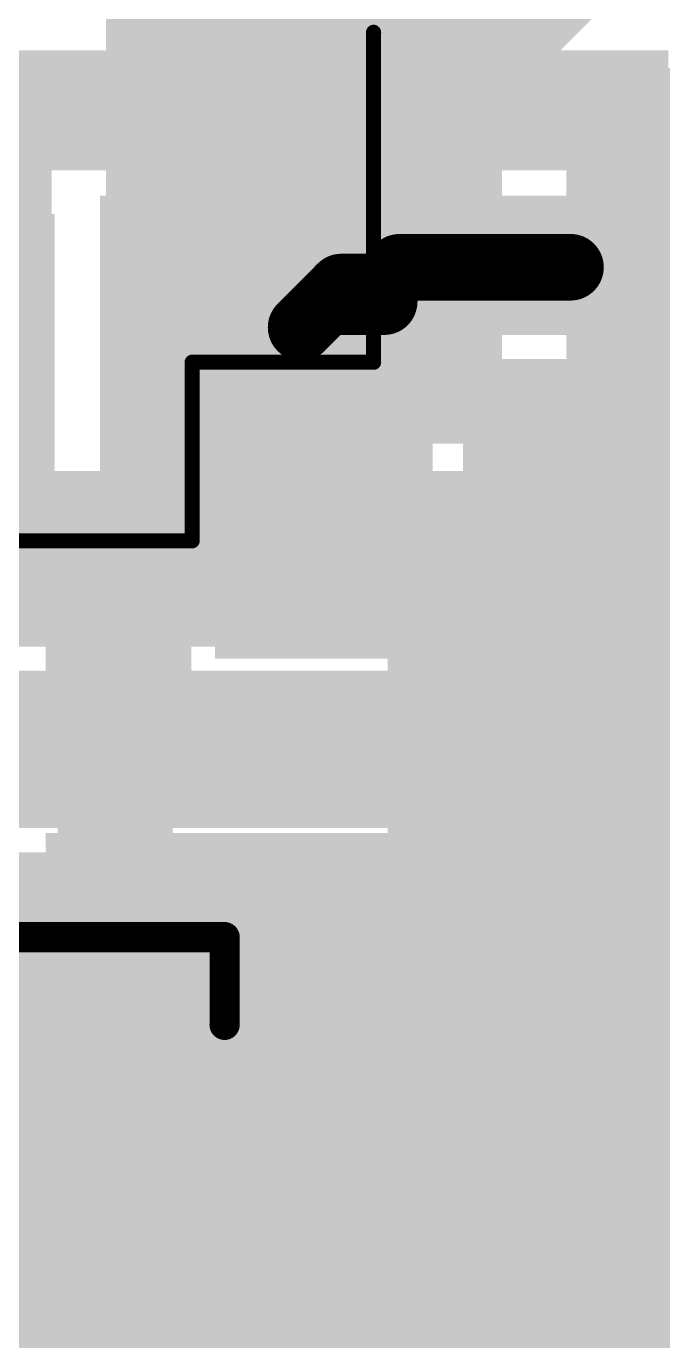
# Model space of a CAD drawing. Header units: millimetres. Extents: x -35.7 to 35.7, y -3.2 to 68.2.
# Drawn here: x 15.51 to 20.86, y 42.48 to 53.52 of the extents above; entities that cross this region are included whole.
import ezdxf

# ---------------------------------------------------------------- set-up
doc = ezdxf.new("R2010")
doc.units = ezdxf.units.MM
for name, color, linetype in [('BottomLayer', 5, 'Continuous'), ('BottomPaste', 16, 'Continuous'), ('BottomSolder', 6, 'Continuous'), ('Mechanical2', 216, 'Continuous'), ('TopLayer', 1, 'Continuous'), ('TopOverlay', 2, 'Continuous'), ('TopPaste', 8, 'Continuous'), ('TopSolder', 216, 'Continuous'), ('ViaHoleLayer', 16, 'Continuous')]:
    doc.layers.add(name, color=color, linetype=linetype)

# ---------------------------------------------------------------- blocks, each defined once
blk = doc.blocks.new('M____SMP_B_13')
at = {"layer": 'BottomLayer'}
for points in [[(-1.95, 0.55), (0.05, 0.55), (0.05, -0.55), (-1.95, -0.55)], [(0.55, 0.4), (1.35, 0.4), (1.35, -0.4), (0.55, -0.4)]]:
    blk.add_hatch(color=5, dxfattribs=at).paths.add_polyline_path(points)
at = {"layer": 'BottomPaste'}
for points in [[(-1.95, 0.55), (0.05, 0.55), (0.05, -0.55), (-1.95, -0.55)], [(0.55, 0.4), (1.35, 0.4), (1.35, -0.4), (0.55, -0.4)]]:
    blk.add_hatch(color=16, dxfattribs=at).paths.add_polyline_path(points)
at = {"layer": 'BottomSolder'}
for points in [[(-2.001, 0.601), (0.101, 0.601), (0.101, -0.601), (-2.001, -0.601)], [(0.499, 0.451), (1.401, 0.451), (1.401, -0.451), (0.499, -0.451)]]:
    blk.add_hatch(color=6, dxfattribs=at).paths.add_polyline_path(points)
blk = doc.blocks.new('CAP__2917_24')
at = {"layer": 'TopLayer'}
for points in [[(-1.395, 1.285), (1.395, 1.285), (1.395, -1.285), (-1.395, -1.285)], [(5.045, 1.285), (7.835, 1.285), (7.835, -1.285), (5.045, -1.285)]]:
    blk.add_hatch(color=1, dxfattribs=at).paths.add_polyline_path(points)
at = {"layer": 'TopPaste'}
for points in [[(-1.395, 1.285), (1.395, 1.285), (1.395, -1.285), (-1.395, -1.285)], [(5.045, 1.285), (7.835, 1.285), (7.835, -1.285), (5.045, -1.285)]]:
    blk.add_hatch(color=8, dxfattribs=at).paths.add_polyline_path(points)
at = {"layer": 'TopSolder'}
for points in [[(-1.497, 1.387), (1.497, 1.387), (1.497, -1.387), (-1.497, -1.387)], [(4.943, 1.387), (7.937, 1.387), (7.937, -1.387), (4.943, -1.387)]]:
    blk.add_hatch(color=216, dxfattribs=at).paths.add_polyline_path(points)
at = {"layer": 'TopOverlay', "const_width": 0.254}
for points in [[(-1.225, 1.6), (-1.225, 2.337)], [(-0.387, 1.575), (-0.387, 2.311)], [(-0.387, 2.311), (7.03, 2.311)], [(7.03, 1.575), (7.03, 2.311)], [(-1.631, 1.956), (-0.793, 1.956)], [(-0.387, -2.311), (-0.387, -1.575)], [(7.03, -2.311), (7.03, -1.575)], [(-0.387, -2.311), (7.03, -2.311)]]:
    blk.add_lwpolyline(points, dxfattribs=at)
at = {"layer": 'TopOverlay', "const_width": 0.127}
for points in [[(-1.289, 2.337, 1), (-1.162, 2.337, 1)], [(-0.45, 2.311, 1), (-0.323, 2.311, 1)], [(-0.45, 2.311, 1), (-0.323, 2.311, 1)], [(6.966, 2.311, 1), (7.093, 2.311, 1)], [(6.966, 2.311, 1), (7.093, 2.311, 1)], [(-1.695, 1.956, 1), (-1.568, 1.956, 1)], [(-0.857, 1.956, 1), (-0.73, 1.956, 1)], [(-1.289, 1.6, 1), (-1.162, 1.6, 1)], [(-0.45, 1.575, 1), (-0.323, 1.575, 1)], [(6.966, 1.575, 1), (7.093, 1.575, 1)], [(-0.45, -1.575, 1), (-0.323, -1.575, 1)], [(6.966, -1.575, 1), (7.093, -1.575, 1)], [(-0.45, -2.311, 1), (-0.323, -2.311, 1)], [(-0.45, -2.311, 1), (-0.323, -2.311, 1)], [(6.966, -2.311, 1), (7.093, -2.311, 1)], [(6.966, -2.311, 1), (7.093, -2.311, 1)]]:
    blk.add_lwpolyline(points, format="xyb", close=True, dxfattribs=at)
blk = doc.blocks.new('AO4882_MS_B_56')
at = {"layer": 'BottomLayer'}
for points in [[(-3.7, 2.205), (-1.5, 2.205), (-1.5, 1.605), (-3.7, 1.605)], [(1.5, 2.205), (3.7, 2.205), (3.7, 1.605), (1.5, 1.605)], [(-3.7, 0.935), (-1.5, 0.935), (-1.5, 0.335), (-3.7, 0.335)], [(1.5, 0.935), (3.7, 0.935), (3.7, 0.335), (1.5, 0.335)], [(-3.7, -0.335), (-1.5, -0.335), (-1.5, -0.935), (-3.7, -0.935)], [(1.5, -0.335), (3.7, -0.335), (3.7, -0.935), (1.5, -0.935)], [(-3.7, -1.605), (-1.5, -1.605), (-1.5, -2.205), (-3.7, -2.205)], [(1.5, -1.605), (3.7, -1.605), (3.7, -2.205), (1.5, -2.205)]]:
    blk.add_hatch(color=5, dxfattribs=at).paths.add_polyline_path(points)
at = {"layer": 'BottomPaste'}
for points in [[(-3.7, 2.205), (-1.5, 2.205), (-1.5, 1.605), (-3.7, 1.605)], [(1.5, 2.205), (3.7, 2.205), (3.7, 1.605), (1.5, 1.605)], [(-3.7, 0.935), (-1.5, 0.935), (-1.5, 0.335), (-3.7, 0.335)], [(1.5, 0.935), (3.7, 0.935), (3.7, 0.335), (1.5, 0.335)], [(-3.7, -0.335), (-1.5, -0.335), (-1.5, -0.935), (-3.7, -0.935)], [(1.5, -0.335), (3.7, -0.335), (3.7, -0.935), (1.5, -0.935)], [(-3.7, -1.605), (-1.5, -1.605), (-1.5, -2.205), (-3.7, -2.205)], [(1.5, -1.605), (3.7, -1.605), (3.7, -2.205), (1.5, -2.205)]]:
    blk.add_hatch(color=16, dxfattribs=at).paths.add_polyline_path(points)
at = {"layer": 'BottomSolder'}
for points in [[(-3.802, 2.307), (-1.398, 2.307), (-1.398, 1.503), (-3.802, 1.503)], [(1.398, 2.307), (3.802, 2.307), (3.802, 1.503), (1.398, 1.503)], [(-3.802, 1.037), (-1.398, 1.037), (-1.398, 0.233), (-3.802, 0.233)], [(1.398, 1.037), (3.802, 1.037), (3.802, 0.233), (1.398, 0.233)], [(-3.802, -0.233), (-1.398, -0.233), (-1.398, -1.037), (-3.802, -1.037)], [(1.398, -0.233), (3.802, -0.233), (3.802, -1.037), (1.398, -1.037)], [(-3.802, -1.503), (-1.398, -1.503), (-1.398, -2.307), (-3.802, -2.307)], [(1.398, -1.503), (3.802, -1.503), (3.802, -2.307), (1.398, -2.307)]]:
    blk.add_hatch(color=6, dxfattribs=at).paths.add_polyline_path(points)
blk = doc.blocks.new('SMA_B_128')
at = {"layer": 'BottomLayer'}
for points in [[(-3.25, 0.85), (-0.75, 0.85), (-0.75, -0.85), (-3.25, -0.85)], [(0.75, 0.85), (3.25, 0.85), (3.25, -0.85), (0.75, -0.85)]]:
    blk.add_hatch(color=5, dxfattribs=at).paths.add_polyline_path(points)
at = {"layer": 'BottomPaste'}
for points in [[(-3.25, 0.85), (-0.75, 0.85), (-0.75, -0.85), (-3.25, -0.85)], [(0.75, 0.85), (3.25, 0.85), (3.25, -0.85), (0.75, -0.85)]]:
    blk.add_hatch(color=16, dxfattribs=at).paths.add_polyline_path(points)
at = {"layer": 'BottomSolder'}
for points in [[(-3.352, 0.952), (-0.648, 0.952), (-0.648, -0.952), (-3.352, -0.952)], [(0.648, 0.952), (3.352, 0.952), (3.352, -0.952), (0.648, -0.952)]]:
    blk.add_hatch(color=6, dxfattribs=at).paths.add_polyline_path(points)
blk = doc.blocks.new('SLF12575T_221M1R3_PF_135')
at = {"layer": 'TopOverlay', "const_width": 0.127}
for points in [[(-4.775, 6.325), (-4.775, 4.826)], [(5.512, 6.325), (-4.775, 6.325)], [(-6.299, 4.826), (-6.299, 2.057)], [(-4.775, 4.826), (-6.299, 4.826)]]:
    blk.add_lwpolyline(points, dxfattribs=at)
at = {"layer": 'TopOverlay', "const_width": 0.0635}
for points in [[(-4.807, 6.325, 1), (-4.743, 6.325, 1)], [(-4.807, 6.325, 1), (-4.743, 6.325, 1)], [(-6.331, 4.826, 1), (-6.267, 4.826, 1)], [(-6.331, 4.826, 1), (-6.267, 4.826, 1)], [(-4.807, 4.826, 1), (-4.743, 4.826, 1)], [(-4.807, 4.826, 1), (-4.743, 4.826, 1)], [(-6.331, 2.057, 1), (-6.267, 2.057, 1)]]:
    blk.add_lwpolyline(points, format="xyb", close=True, dxfattribs=at)
blk = doc.blocks.new('RES0603_B_155')
at = {"layer": 'BottomLayer'}
for points in [[(-1.143, -0.4445), (-1.143, 0.4445), (-0.381, 0.4445), (-0.381, -0.4445)], [(0.381, -0.4445), (0.381, 0.4445), (1.143, 0.4445), (1.143, -0.4445)]]:
    blk.add_hatch(color=5, dxfattribs=at).paths.add_polyline_path(points)
at = {"layer": 'BottomPaste'}
for points in [[(-1.143, -0.4445), (-1.143, 0.4445), (-0.381, 0.4445), (-0.381, -0.4445)], [(0.381, -0.4445), (0.381, 0.4445), (1.143, 0.4445), (1.143, -0.4445)]]:
    blk.add_hatch(color=16, dxfattribs=at).paths.add_polyline_path(points)
at = {"layer": 'BottomSolder'}
for points in [[(-1.2446, -0.5461), (-1.2446, 0.5461), (-0.2794, 0.5461), (-0.2794, -0.5461)], [(0.2794, -0.5461), (0.2794, 0.5461), (1.2446, 0.5461), (1.2446, -0.5461)]]:
    blk.add_hatch(color=6, dxfattribs=at).paths.add_polyline_path(points)
blk = doc.blocks.new('RES0603_B_156')
at = {"layer": 'BottomLayer'}
for points in [[(-1.143, -0.4445), (-1.143, 0.4445), (-0.381, 0.4445), (-0.381, -0.4445)], [(0.381, -0.4445), (0.381, 0.4445), (1.143, 0.4445), (1.143, -0.4445)]]:
    blk.add_hatch(color=5, dxfattribs=at).paths.add_polyline_path(points)
at = {"layer": 'BottomPaste'}
for points in [[(-1.143, -0.4445), (-1.143, 0.4445), (-0.381, 0.4445), (-0.381, -0.4445)], [(0.381, -0.4445), (0.381, 0.4445), (1.143, 0.4445), (1.143, -0.4445)]]:
    blk.add_hatch(color=16, dxfattribs=at).paths.add_polyline_path(points)
at = {"layer": 'BottomSolder'}
for points in [[(-1.2446, -0.5461), (-1.2446, 0.5461), (-0.2794, 0.5461), (-0.2794, -0.5461)], [(0.2794, -0.5461), (0.2794, 0.5461), (1.2446, 0.5461), (1.2446, -0.5461)]]:
    blk.add_hatch(color=6, dxfattribs=at).paths.add_polyline_path(points)
blk = doc.blocks.new('SOIC_8_B_164')
at = {"layer": 'BottomLayer'}
for points in [[(-3.475, 1.605), (-3.475, 2.205), (-1.925, 2.205), (-1.925, 1.605)], [(1.925, 1.605), (1.925, 2.205), (3.475, 2.205), (3.475, 1.605)], [(-3.475, 0.335), (-3.475, 0.935), (-1.925, 0.935), (-1.925, 0.335)], [(1.925, 0.335), (1.925, 0.935), (3.475, 0.935), (3.475, 0.335)], [(-3.475, -0.935), (-3.475, -0.335), (-1.925, -0.335), (-1.925, -0.935)], [(1.925, -0.935), (1.925, -0.335), (3.475, -0.335), (3.475, -0.935)], [(-3.475, -2.205), (-3.475, -1.605), (-1.925, -1.605), (-1.925, -2.205)], [(1.925, -2.205), (1.925, -1.605), (3.475, -1.605), (3.475, -2.205)]]:
    blk.add_hatch(color=5, dxfattribs=at).paths.add_polyline_path(points)
at = {"layer": 'BottomPaste'}
for points in [[(-3.475, 1.605), (-3.475, 2.205), (-1.925, 2.205), (-1.925, 1.605)], [(1.925, 1.605), (1.925, 2.205), (3.475, 2.205), (3.475, 1.605)], [(-3.475, 0.335), (-3.475, 0.935), (-1.925, 0.935), (-1.925, 0.335)], [(1.925, 0.335), (1.925, 0.935), (3.475, 0.935), (3.475, 0.335)], [(-3.475, -0.935), (-3.475, -0.335), (-1.925, -0.335), (-1.925, -0.935)], [(1.925, -0.935), (1.925, -0.335), (3.475, -0.335), (3.475, -0.935)], [(-3.475, -2.205), (-3.475, -1.605), (-1.925, -1.605), (-1.925, -2.205)], [(1.925, -2.205), (1.925, -1.605), (3.475, -1.605), (3.475, -2.205)]]:
    blk.add_hatch(color=16, dxfattribs=at).paths.add_polyline_path(points)
at = {"layer": 'BottomSolder'}
for points in [[(-3.577, 1.503), (-3.577, 2.307), (-1.823, 2.307), (-1.823, 1.503)], [(1.823, 1.503), (1.823, 2.307), (3.577, 2.307), (3.577, 1.503)], [(-3.577, 0.233), (-3.577, 1.037), (-1.823, 1.037), (-1.823, 0.233)], [(1.823, 0.233), (1.823, 1.037), (3.577, 1.037), (3.577, 0.233)], [(-3.577, -1.037), (-3.577, -0.233), (-1.823, -0.233), (-1.823, -1.037)], [(1.823, -1.037), (1.823, -0.233), (3.577, -0.233), (3.577, -1.037)], [(-3.577, -2.307), (-3.577, -1.503), (-1.823, -1.503), (-1.823, -2.307)], [(1.823, -2.307), (1.823, -1.503), (3.577, -1.503), (3.577, -2.307)]]:
    blk.add_hatch(color=6, dxfattribs=at).paths.add_polyline_path(points)

msp = doc.modelspace()

# ---------------------------------------------------------------- hatches: boundary and pattern name
at = {"layer": 'BottomLayer'}
for points in [[(13.868, 52.308), (20.904, 52.308), (20.904, 53.315), (13.868, 53.315)], [(13.868, 51.495), (15.723, 51.495), (15.723, 53.248), (13.868, 53.248)], [(16.129, 49.632), (18.923, 49.632), (18.923, 52.095), (16.129, 52.095)], [(18.694, 50.927), (20.904, 50.927), (20.904, 52.095), (18.694, 52.095)], [(12.624, 51.13), (15.723, 51.13), (15.723, 52.07), (12.624, 52.07)], [(15.697, 50.767), (11.125, 50.767), (11.125, 49.632), (15.697, 49.632)], [(19.177, 49.632), (22.428, 49.632), (22.428, 50.724), (19.177, 50.724)], [(16.897, 49.391), (15.672, 49.391), (15.672, 47.015), (16.897, 47.015)], [(17.094, 48.209), (22.428, 48.209), (22.428, 49.378), (17.094, 49.378)], [(18.546, 48.397), (18.546, 46.355), (22.428, 46.355), (22.428, 48.397)], [(15.842, 48.006), (15.842, 47.015), (18.217, 47.015), (18.217, 48.006)], [(15.672, 45.212), (22.428, 45.212), (22.428, 46.745), (15.672, 46.745)], [(2.718, 42.621), (24.613, 42.621), (24.613, 44.882), (2.718, 44.882)]]:
    msp.add_hatch(color=5, dxfattribs=at).paths.add_polyline_path(points)
h = msp.add_hatch(color=5, dxfattribs=at)
edge = h.paths.add_edge_path()
edge.add_arc((16.459, 51.638), 0.3, 0, 360)
h = msp.add_hatch(color=5, dxfattribs=at)
edge = h.paths.add_edge_path()
edge.add_arc((17.145, 51.638), 0.3, 0, 360)
h = msp.add_hatch(color=5, dxfattribs=at)
edge = h.paths.add_edge_path()
edge.add_arc((17.831, 51.638), 0.3, 0, 360)
h = msp.add_hatch(color=5, dxfattribs=at)
edge = h.paths.add_edge_path()
edge.add_arc((18.517, 51.638), 0.3, 0, 360)
h = msp.add_hatch(color=5, dxfattribs=at)
edge = h.paths.add_edge_path()
edge.add_arc((16.459, 50.99), 0.3, 0, 360)
h = msp.add_hatch(color=5, dxfattribs=at)
edge = h.paths.add_edge_path()
edge.add_arc((17.145, 50.99), 0.3, 0, 360)
h = msp.add_hatch(color=5, dxfattribs=at)
edge = h.paths.add_edge_path()
edge.add_arc((17.831, 51.003), 0.3, 0, 360)
h = msp.add_hatch(color=5, dxfattribs=at)
edge = h.paths.add_edge_path()
edge.add_arc((18.517, 51.003), 0.3, 0, 360)
h = msp.add_hatch(color=5, dxfattribs=at)
edge = h.paths.add_edge_path()
edge.add_arc((16.459, 50.343), 0.3, 0, 360)
h = msp.add_hatch(color=5, dxfattribs=at)
edge = h.paths.add_edge_path()
edge.add_arc((17.145, 50.343), 0.3, 0, 360)
h = msp.add_hatch(color=5, dxfattribs=at)
edge = h.paths.add_edge_path()
edge.add_arc((17.831, 50.368), 0.3, 0, 360)
h = msp.add_hatch(color=5, dxfattribs=at)
edge = h.paths.add_edge_path()
edge.add_arc((18.517, 50.368), 0.3, 0, 360)
h = msp.add_hatch(color=5, dxfattribs=at)
edge = h.paths.add_edge_path()
edge.add_arc((15.977, 48.793), 0.3, 0, 360)
h = msp.add_hatch(color=5, dxfattribs=at)
edge = h.paths.add_edge_path()
edge.add_arc((16.591, 48.793), 0.3, 0, 360)
h = msp.add_hatch(color=5, dxfattribs=at)
edge = h.paths.add_edge_path()
edge.add_arc((17.12, 46.279), 0.3, 0, 360)
h = msp.add_hatch(color=5, dxfattribs=at)
edge = h.paths.add_edge_path()
edge.add_arc((17.793, 46.279), 0.3, 0, 360)
h = msp.add_hatch(color=5, dxfattribs=at)
edge = h.paths.add_edge_path()
edge.add_arc((18.466, 46.279), 0.3, 0, 360)
h = msp.add_hatch(color=5, dxfattribs=at)
edge = h.paths.add_edge_path()
edge.add_arc((19.139, 46.279), 0.3, 0, 360)
h = msp.add_hatch(color=5, dxfattribs=at)
edge = h.paths.add_edge_path()
edge.add_arc((19.812, 46.279), 0.3, 0, 360)
h = msp.add_hatch(color=5, dxfattribs=at)
edge = h.paths.add_edge_path()
edge.add_arc((20.485, 46.279), 0.3, 0, 360)
h = msp.add_hatch(color=5, dxfattribs=at)
edge = h.paths.add_edge_path()
edge.add_arc((17.12, 45.644), 0.3, 0, 360)
h = msp.add_hatch(color=5, dxfattribs=at)
edge = h.paths.add_edge_path()
edge.add_arc((17.793, 45.644), 0.3, 0, 360)
h = msp.add_hatch(color=5, dxfattribs=at)
edge = h.paths.add_edge_path()
edge.add_arc((18.466, 45.644), 0.3, 0, 360)
h = msp.add_hatch(color=5, dxfattribs=at)
edge = h.paths.add_edge_path()
edge.add_arc((19.139, 45.644), 0.3, 0, 360)
h = msp.add_hatch(color=5, dxfattribs=at)
edge = h.paths.add_edge_path()
edge.add_arc((19.812, 45.644), 0.3, 0, 360)
h = msp.add_hatch(color=5, dxfattribs=at)
edge = h.paths.add_edge_path()
edge.add_arc((20.485, 45.644), 0.3, 0, 360)
at = {"layer": 'BottomSolder'}
h = msp.add_hatch(color=6, dxfattribs=at)
edge = h.paths.add_edge_path()
edge.add_arc((16.459, 51.638), 0.15, 0, 360)
h = msp.add_hatch(color=6, dxfattribs=at)
edge = h.paths.add_edge_path()
edge.add_arc((17.145, 51.638), 0.15, 0, 360)
h = msp.add_hatch(color=6, dxfattribs=at)
edge = h.paths.add_edge_path()
edge.add_arc((17.831, 51.638), 0.15, 0, 360)
h = msp.add_hatch(color=6, dxfattribs=at)
edge = h.paths.add_edge_path()
edge.add_arc((18.517, 51.638), 0.15, 0, 360)
h = msp.add_hatch(color=6, dxfattribs=at)
edge = h.paths.add_edge_path()
edge.add_arc((16.459, 50.99), 0.15, 0, 360)
h = msp.add_hatch(color=6, dxfattribs=at)
edge = h.paths.add_edge_path()
edge.add_arc((17.145, 50.99), 0.15, 0, 360)
h = msp.add_hatch(color=6, dxfattribs=at)
edge = h.paths.add_edge_path()
edge.add_arc((17.831, 51.003), 0.15, 0, 360)
h = msp.add_hatch(color=6, dxfattribs=at)
edge = h.paths.add_edge_path()
edge.add_arc((18.517, 51.003), 0.15, 0, 360)
h = msp.add_hatch(color=6, dxfattribs=at)
edge = h.paths.add_edge_path()
edge.add_arc((16.459, 50.343), 0.15, 0, 360)
h = msp.add_hatch(color=6, dxfattribs=at)
edge = h.paths.add_edge_path()
edge.add_arc((17.145, 50.343), 0.15, 0, 360)
h = msp.add_hatch(color=6, dxfattribs=at)
edge = h.paths.add_edge_path()
edge.add_arc((17.831, 50.368), 0.15, 0, 360)
h = msp.add_hatch(color=6, dxfattribs=at)
edge = h.paths.add_edge_path()
edge.add_arc((18.517, 50.368), 0.15, 0, 360)
h = msp.add_hatch(color=6, dxfattribs=at)
edge = h.paths.add_edge_path()
edge.add_arc((15.977, 48.793), 0.15, 0, 360)
h = msp.add_hatch(color=6, dxfattribs=at)
edge = h.paths.add_edge_path()
edge.add_arc((16.591, 48.793), 0.15, 0, 360)
h = msp.add_hatch(color=6, dxfattribs=at)
edge = h.paths.add_edge_path()
edge.add_arc((17.12, 46.279), 0.15, 0, 360)
h = msp.add_hatch(color=6, dxfattribs=at)
edge = h.paths.add_edge_path()
edge.add_arc((17.793, 46.279), 0.15, 0, 360)
h = msp.add_hatch(color=6, dxfattribs=at)
edge = h.paths.add_edge_path()
edge.add_arc((18.466, 46.279), 0.15, 0, 360)
h = msp.add_hatch(color=6, dxfattribs=at)
edge = h.paths.add_edge_path()
edge.add_arc((19.139, 46.279), 0.15, 0, 360)
h = msp.add_hatch(color=6, dxfattribs=at)
edge = h.paths.add_edge_path()
edge.add_arc((19.812, 46.279), 0.15, 0, 360)
h = msp.add_hatch(color=6, dxfattribs=at)
edge = h.paths.add_edge_path()
edge.add_arc((20.485, 46.279), 0.15, 0, 360)
h = msp.add_hatch(color=6, dxfattribs=at)
edge = h.paths.add_edge_path()
edge.add_arc((17.12, 45.644), 0.15, 0, 360)
h = msp.add_hatch(color=6, dxfattribs=at)
edge = h.paths.add_edge_path()
edge.add_arc((17.793, 45.644), 0.15, 0, 360)
h = msp.add_hatch(color=6, dxfattribs=at)
edge = h.paths.add_edge_path()
edge.add_arc((18.466, 45.644), 0.15, 0, 360)
h = msp.add_hatch(color=6, dxfattribs=at)
edge = h.paths.add_edge_path()
edge.add_arc((19.139, 45.644), 0.15, 0, 360)
h = msp.add_hatch(color=6, dxfattribs=at)
edge = h.paths.add_edge_path()
edge.add_arc((19.812, 45.644), 0.15, 0, 360)
h = msp.add_hatch(color=6, dxfattribs=at)
edge = h.paths.add_edge_path()
edge.add_arc((20.485, 45.644), 0.15, 0, 360)
at = {"layer": 'TopLayer'}
for points in [[(19.34, 52.66), (23.087, 56.407), (20.774, 58.72), (17.027, 54.972)], [(16.18, 50.013), (19.507, 50.013), (19.507, 57.124), (16.18, 57.124)], [(20.047, 50.495), (22.53, 50.495), (22.53, 53.061), (20.047, 53.061)], [(7.366, 51.943), (7.366, 48.311), (15.748, 48.311), (15.748, 51.943)], [(20.041, 48.311), (22.533, 48.311), (22.533, 50.216), (20.041, 50.216)], [(15.592, 48.311), (20.853, 48.311), (20.853, 49.784), (15.592, 49.784)], [(10.998, 46.787), (24.46, 46.787), (24.46, 48.108), (10.998, 48.108)], [(15.189, 41.894), (21.463, 41.894), (21.463, 46.584), (15.189, 46.584)]]:
    msp.add_hatch(color=1, dxfattribs=at).paths.add_polyline_path(points)
h = msp.add_hatch(color=1, dxfattribs=at)
edge = h.paths.add_edge_path()
edge.add_arc((16.459, 51.638), 0.3, 0, 360)
h = msp.add_hatch(color=1, dxfattribs=at)
edge = h.paths.add_edge_path()
edge.add_arc((17.145, 51.638), 0.3, 0, 360)
h = msp.add_hatch(color=1, dxfattribs=at)
edge = h.paths.add_edge_path()
edge.add_arc((17.831, 51.638), 0.3, 0, 360)
h = msp.add_hatch(color=1, dxfattribs=at)
edge = h.paths.add_edge_path()
edge.add_arc((18.517, 51.638), 0.3, 0, 360)
h = msp.add_hatch(color=1, dxfattribs=at)
edge = h.paths.add_edge_path()
edge.add_arc((16.459, 50.99), 0.3, 0, 360)
h = msp.add_hatch(color=1, dxfattribs=at)
edge = h.paths.add_edge_path()
edge.add_arc((17.145, 50.99), 0.3, 0, 360)
h = msp.add_hatch(color=1, dxfattribs=at)
edge = h.paths.add_edge_path()
edge.add_arc((17.831, 51.003), 0.3, 0, 360)
h = msp.add_hatch(color=1, dxfattribs=at)
edge = h.paths.add_edge_path()
edge.add_arc((18.517, 51.003), 0.3, 0, 360)
h = msp.add_hatch(color=1, dxfattribs=at)
edge = h.paths.add_edge_path()
edge.add_arc((16.459, 50.343), 0.3, 0, 360)
h = msp.add_hatch(color=1, dxfattribs=at)
edge = h.paths.add_edge_path()
edge.add_arc((17.145, 50.343), 0.3, 0, 360)
h = msp.add_hatch(color=1, dxfattribs=at)
edge = h.paths.add_edge_path()
edge.add_arc((17.831, 50.368), 0.3, 0, 360)
h = msp.add_hatch(color=1, dxfattribs=at)
edge = h.paths.add_edge_path()
edge.add_arc((18.517, 50.368), 0.3, 0, 360)
h = msp.add_hatch(color=1, dxfattribs=at)
edge = h.paths.add_edge_path()
edge.add_arc((15.977, 48.793), 0.3, 0, 360)
h = msp.add_hatch(color=1, dxfattribs=at)
edge = h.paths.add_edge_path()
edge.add_arc((16.591, 48.793), 0.3, 0, 360)
h = msp.add_hatch(color=1, dxfattribs=at)
edge = h.paths.add_edge_path()
edge.add_arc((17.12, 46.279), 0.3, 0, 360)
h = msp.add_hatch(color=1, dxfattribs=at)
edge = h.paths.add_edge_path()
edge.add_arc((17.793, 46.279), 0.3, 0, 360)
h = msp.add_hatch(color=1, dxfattribs=at)
edge = h.paths.add_edge_path()
edge.add_arc((18.466, 46.279), 0.3, 0, 360)
h = msp.add_hatch(color=1, dxfattribs=at)
edge = h.paths.add_edge_path()
edge.add_arc((19.139, 46.279), 0.3, 0, 360)
h = msp.add_hatch(color=1, dxfattribs=at)
edge = h.paths.add_edge_path()
edge.add_arc((19.812, 46.279), 0.3, 0, 360)
h = msp.add_hatch(color=1, dxfattribs=at)
edge = h.paths.add_edge_path()
edge.add_arc((20.485, 46.279), 0.3, 0, 360)
h = msp.add_hatch(color=1, dxfattribs=at)
edge = h.paths.add_edge_path()
edge.add_arc((17.12, 45.644), 0.3, 0, 360)
h = msp.add_hatch(color=1, dxfattribs=at)
edge = h.paths.add_edge_path()
edge.add_arc((17.793, 45.644), 0.3, 0, 360)
h = msp.add_hatch(color=1, dxfattribs=at)
edge = h.paths.add_edge_path()
edge.add_arc((18.466, 45.644), 0.3, 0, 360)
h = msp.add_hatch(color=1, dxfattribs=at)
edge = h.paths.add_edge_path()
edge.add_arc((19.139, 45.644), 0.3, 0, 360)
h = msp.add_hatch(color=1, dxfattribs=at)
edge = h.paths.add_edge_path()
edge.add_arc((19.812, 45.644), 0.3, 0, 360)
h = msp.add_hatch(color=1, dxfattribs=at)
edge = h.paths.add_edge_path()
edge.add_arc((20.485, 45.644), 0.3, 0, 360)
at = {"layer": 'TopSolder'}
h = msp.add_hatch(color=216, dxfattribs=at)
edge = h.paths.add_edge_path()
edge.add_arc((16.459, 51.638), 0.15, 0, 360)
h = msp.add_hatch(color=216, dxfattribs=at)
edge = h.paths.add_edge_path()
edge.add_arc((17.145, 51.638), 0.15, 0, 360)
h = msp.add_hatch(color=216, dxfattribs=at)
edge = h.paths.add_edge_path()
edge.add_arc((17.831, 51.638), 0.15, 0, 360)
h = msp.add_hatch(color=216, dxfattribs=at)
edge = h.paths.add_edge_path()
edge.add_arc((18.517, 51.638), 0.15, 0, 360)
h = msp.add_hatch(color=216, dxfattribs=at)
edge = h.paths.add_edge_path()
edge.add_arc((16.459, 50.99), 0.15, 0, 360)
h = msp.add_hatch(color=216, dxfattribs=at)
edge = h.paths.add_edge_path()
edge.add_arc((17.145, 50.99), 0.15, 0, 360)
h = msp.add_hatch(color=216, dxfattribs=at)
edge = h.paths.add_edge_path()
edge.add_arc((17.831, 51.003), 0.15, 0, 360)
h = msp.add_hatch(color=216, dxfattribs=at)
edge = h.paths.add_edge_path()
edge.add_arc((18.517, 51.003), 0.15, 0, 360)
h = msp.add_hatch(color=216, dxfattribs=at)
edge = h.paths.add_edge_path()
edge.add_arc((16.459, 50.343), 0.15, 0, 360)
h = msp.add_hatch(color=216, dxfattribs=at)
edge = h.paths.add_edge_path()
edge.add_arc((17.145, 50.343), 0.15, 0, 360)
h = msp.add_hatch(color=216, dxfattribs=at)
edge = h.paths.add_edge_path()
edge.add_arc((17.831, 50.368), 0.15, 0, 360)
h = msp.add_hatch(color=216, dxfattribs=at)
edge = h.paths.add_edge_path()
edge.add_arc((18.517, 50.368), 0.15, 0, 360)
h = msp.add_hatch(color=216, dxfattribs=at)
edge = h.paths.add_edge_path()
edge.add_arc((15.977, 48.793), 0.15, 0, 360)
h = msp.add_hatch(color=216, dxfattribs=at)
edge = h.paths.add_edge_path()
edge.add_arc((16.591, 48.793), 0.15, 0, 360)
h = msp.add_hatch(color=216, dxfattribs=at)
edge = h.paths.add_edge_path()
edge.add_arc((17.12, 46.279), 0.15, 0, 360)
h = msp.add_hatch(color=216, dxfattribs=at)
edge = h.paths.add_edge_path()
edge.add_arc((17.793, 46.279), 0.15, 0, 360)
h = msp.add_hatch(color=216, dxfattribs=at)
edge = h.paths.add_edge_path()
edge.add_arc((18.466, 46.279), 0.15, 0, 360)
h = msp.add_hatch(color=216, dxfattribs=at)
edge = h.paths.add_edge_path()
edge.add_arc((19.139, 46.279), 0.15, 0, 360)
h = msp.add_hatch(color=216, dxfattribs=at)
edge = h.paths.add_edge_path()
edge.add_arc((19.812, 46.279), 0.15, 0, 360)
h = msp.add_hatch(color=216, dxfattribs=at)
edge = h.paths.add_edge_path()
edge.add_arc((20.485, 46.279), 0.15, 0, 360)
h = msp.add_hatch(color=216, dxfattribs=at)
edge = h.paths.add_edge_path()
edge.add_arc((17.12, 45.644), 0.15, 0, 360)
h = msp.add_hatch(color=216, dxfattribs=at)
edge = h.paths.add_edge_path()
edge.add_arc((17.793, 45.644), 0.15, 0, 360)
h = msp.add_hatch(color=216, dxfattribs=at)
edge = h.paths.add_edge_path()
edge.add_arc((18.466, 45.644), 0.15, 0, 360)
h = msp.add_hatch(color=216, dxfattribs=at)
edge = h.paths.add_edge_path()
edge.add_arc((19.139, 45.644), 0.15, 0, 360)
h = msp.add_hatch(color=216, dxfattribs=at)
edge = h.paths.add_edge_path()
edge.add_arc((19.812, 45.644), 0.15, 0, 360)
h = msp.add_hatch(color=216, dxfattribs=at)
edge = h.paths.add_edge_path()
edge.add_arc((20.485, 45.644), 0.15, 0, 360)
at = {"layer": 'ViaHoleLayer'}
h = msp.add_hatch(color=16, dxfattribs=at)
edge = h.paths.add_edge_path()
edge.add_arc((16.459, 51.638), 0.15, 0, 360)
h = msp.add_hatch(color=16, dxfattribs=at)
edge = h.paths.add_edge_path()
edge.add_arc((17.145, 51.638), 0.15, 0, 360)
h = msp.add_hatch(color=16, dxfattribs=at)
edge = h.paths.add_edge_path()
edge.add_arc((17.831, 51.638), 0.15, 0, 360)
h = msp.add_hatch(color=16, dxfattribs=at)
edge = h.paths.add_edge_path()
edge.add_arc((18.517, 51.638), 0.15, 0, 360)
h = msp.add_hatch(color=16, dxfattribs=at)
edge = h.paths.add_edge_path()
edge.add_arc((16.459, 50.99), 0.15, 0, 360)
h = msp.add_hatch(color=16, dxfattribs=at)
edge = h.paths.add_edge_path()
edge.add_arc((17.145, 50.99), 0.15, 0, 360)
h = msp.add_hatch(color=16, dxfattribs=at)
edge = h.paths.add_edge_path()
edge.add_arc((17.831, 51.003), 0.15, 0, 360)
h = msp.add_hatch(color=16, dxfattribs=at)
edge = h.paths.add_edge_path()
edge.add_arc((18.517, 51.003), 0.15, 0, 360)
h = msp.add_hatch(color=16, dxfattribs=at)
edge = h.paths.add_edge_path()
edge.add_arc((16.459, 50.343), 0.15, 0, 360)
h = msp.add_hatch(color=16, dxfattribs=at)
edge = h.paths.add_edge_path()
edge.add_arc((17.145, 50.343), 0.15, 0, 360)
h = msp.add_hatch(color=16, dxfattribs=at)
edge = h.paths.add_edge_path()
edge.add_arc((17.831, 50.368), 0.15, 0, 360)
h = msp.add_hatch(color=16, dxfattribs=at)
edge = h.paths.add_edge_path()
edge.add_arc((18.517, 50.368), 0.15, 0, 360)
h = msp.add_hatch(color=16, dxfattribs=at)
edge = h.paths.add_edge_path()
edge.add_arc((15.977, 48.793), 0.15, 0, 360)
h = msp.add_hatch(color=16, dxfattribs=at)
edge = h.paths.add_edge_path()
edge.add_arc((16.591, 48.793), 0.15, 0, 360)
h = msp.add_hatch(color=16, dxfattribs=at)
edge = h.paths.add_edge_path()
edge.add_arc((17.12, 46.279), 0.15, 0, 360)
h = msp.add_hatch(color=16, dxfattribs=at)
edge = h.paths.add_edge_path()
edge.add_arc((17.793, 46.279), 0.15, 0, 360)
h = msp.add_hatch(color=16, dxfattribs=at)
edge = h.paths.add_edge_path()
edge.add_arc((18.466, 46.279), 0.15, 0, 360)
h = msp.add_hatch(color=16, dxfattribs=at)
edge = h.paths.add_edge_path()
edge.add_arc((19.139, 46.279), 0.15, 0, 360)
h = msp.add_hatch(color=16, dxfattribs=at)
edge = h.paths.add_edge_path()
edge.add_arc((19.812, 46.279), 0.15, 0, 360)
h = msp.add_hatch(color=16, dxfattribs=at)
edge = h.paths.add_edge_path()
edge.add_arc((20.485, 46.279), 0.15, 0, 360)
h = msp.add_hatch(color=16, dxfattribs=at)
edge = h.paths.add_edge_path()
edge.add_arc((17.12, 45.644), 0.15, 0, 360)
h = msp.add_hatch(color=16, dxfattribs=at)
edge = h.paths.add_edge_path()
edge.add_arc((17.793, 45.644), 0.15, 0, 360)
h = msp.add_hatch(color=16, dxfattribs=at)
edge = h.paths.add_edge_path()
edge.add_arc((18.466, 45.644), 0.15, 0, 360)
h = msp.add_hatch(color=16, dxfattribs=at)
edge = h.paths.add_edge_path()
edge.add_arc((19.139, 45.644), 0.15, 0, 360)
h = msp.add_hatch(color=16, dxfattribs=at)
edge = h.paths.add_edge_path()
edge.add_arc((19.812, 45.644), 0.15, 0, 360)
h = msp.add_hatch(color=16, dxfattribs=at)
edge = h.paths.add_edge_path()
edge.add_arc((20.485, 45.644), 0.15, 0, 360)

# ---------------------------------------------------------------- linework, layer by layer
at = {"layer": 'BottomLayer', "const_width": 0.559}
for points in [[(18.517, 51.368), (18.644, 51.495)], [(18.644, 51.495), (20.081, 51.495)], [(18.517, 51.206), (18.517, 51.368)], [(18.034, 51.206), (18.156, 51.329)], [(18.156, 51.329), (18.394, 51.329)], [(18.394, 51.329), (18.517, 51.206)], [(17.818, 50.99), (18.034, 51.206)], [(18.034, 51.206), (18.517, 51.206)]]:
    msp.add_lwpolyline(points, dxfattribs=at)
at = {"layer": 'BottomLayer', "const_width": 0.279}
for points in [[(18.504, 51.495, 1), (18.783, 51.495, 1)], [(18.504, 51.495, 1), (18.783, 51.495, 1)], [(19.941, 51.495, 1), (20.221, 51.495, 1)], [(18.377, 51.368, 1), (18.656, 51.368, 1)], [(18.377, 51.368, 1), (18.656, 51.368, 1)], [(18.016, 51.329, 1), (18.296, 51.329, 1)], [(18.016, 51.329, 1), (18.296, 51.329, 1)], [(18.255, 51.329, 1), (18.534, 51.329, 1)], [(18.255, 51.329, 1), (18.534, 51.329, 1)], [(17.894, 51.206, 1), (18.174, 51.206, 1)], [(17.894, 51.206, 1), (18.174, 51.206, 1)], [(17.894, 51.206, 1), (18.174, 51.206, 1)], [(18.377, 51.206, 1), (18.656, 51.206, 1)], [(18.377, 51.206, 1), (18.656, 51.206, 1)], [(18.377, 51.206, 1), (18.656, 51.206, 1)], [(17.678, 50.99, 1), (17.958, 50.99, 1)]]:
    msp.add_lwpolyline(points, format="xyb", close=True, dxfattribs=at)
at = {"layer": 'Mechanical2', "const_width": 0.381}
msp.add_lwpolyline([(0, 68, -0.267949), (30.744, 50.25)], format="xyb", dxfattribs=at)

# ---------------------------------------------------------------- block references
for name, p, rotation in [('SLF12575T_221M1R3_PF_135', (12.128, 55.524), 180), ('SMA_B_128', (23.139, 54.585), 315), ('SOIC_8_B_164', (17.381, 50.86), 180), ('M____SMP_B_13', (18.745, 47.447), 180), ('AO4882_MS_B_56', (20.904, 41.173), 90)]:
    msp.add_blockref(name, p, dxfattribs=dict(rotation=rotation))
for name, p in [('RES0603_B_155', (15.494, 47.574)), ('RES0603_B_156', (15.494, 46.355)), ('CAP__2917_24', (10.146, 43.561))]:
    msp.add_blockref(name, p)

doc.saveas('drawing.dxf')
